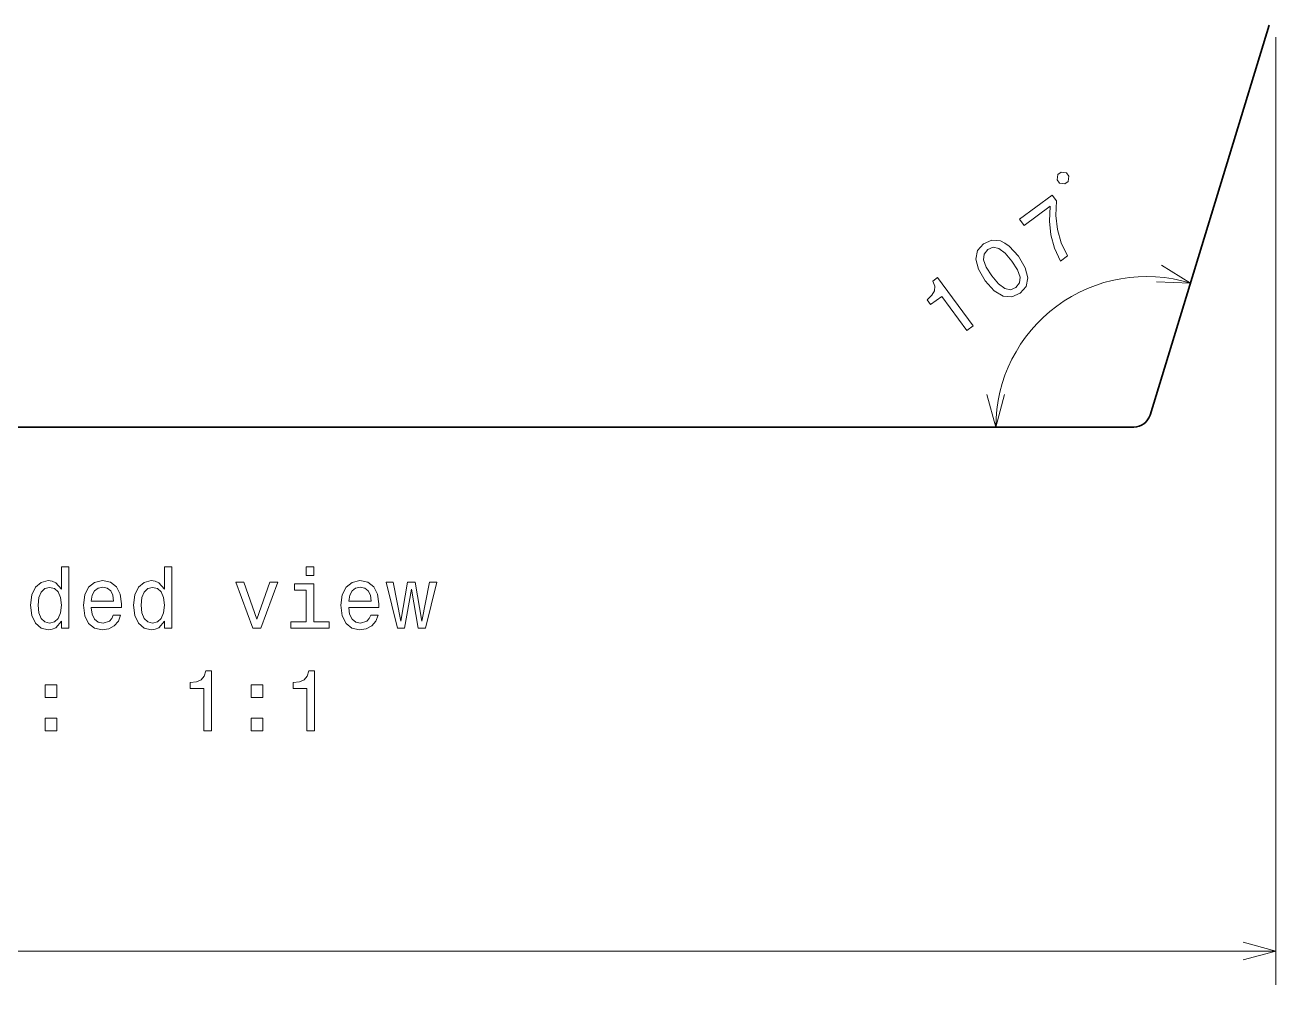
# Model space of a CAD drawing. Extents: x 0 to 420, y 0 to 297.
# Drawn here: x 211.5 to 285.2, y 101.4 to 158 of the extents above; entities that cross this region are included whole.
import ezdxf

# ---------------------------------------------------------------- set-up
doc = ezdxf.new("R2010")
doc.units = 0

msp = doc.modelspace()

# ---------------------------------------------------------------- linework, layer by layer
at = {"color": 7, "lineweight": 35}
for p, q in [((284.837646, 157.954468), (277.805847, 134.954468)), ((145.798386, 134.246841), (276.849548, 134.246841))]:
    msp.add_line(p, q, dxfattribs=at)
at = {"color": 7, "lineweight": 13}
for p, q in [((285.232788, 157.246841), (285.232788, 101.354614)), ((120.232773, 103.354614), (285.232788, 103.354614))]:
    msp.add_line(p, q, dxfattribs=at)
for points in [[(272.79126, 148.583542), (272.978851, 148.722336), (273.027618, 149.048691), (272.888824, 149.236252), (272.562469, 149.285034), (272.374908, 149.14624), (272.326111, 148.819885), (272.464905, 148.632309)], [(272.526672, 144.033737), (272.936157, 144.336731), (272.574951, 145.10463), (272.348114, 145.902939), (272.251587, 146.728653), (272.283386, 147.59288), (272.034393, 147.929367), (270.104675, 146.50145), (270.377655, 146.132538), (271.918182, 147.272461), (271.877228, 146.395187), (271.963715, 145.574585), (272.178558, 144.792496)], [(268.093018, 142.879807), (268.624786, 142.288315), (269.151306, 141.975266), (269.659363, 141.924576), (270.146973, 142.147369), (270.498535, 142.545532), (270.598602, 143.046204), (270.449097, 143.638245), (270.042999, 144.322723), (269.510162, 144.90715), (269.247131, 145.101501), (268.98468, 145.227264), (268.476654, 145.277954), (267.990082, 145.06221), (267.637451, 144.656982), (267.540405, 144.152283), (267.685852, 143.557236)], [(268.482178, 143.167786), (268.151642, 143.682327), (267.992004, 144.110016), (268.021454, 144.451767), (268.239075, 144.725723), (268.560638, 144.850739), (268.896057, 144.778976), (269.258392, 144.501282), (269.653809, 144.034744), (269.987366, 143.516144), (270.146973, 143.088455), (270.117554, 142.746704), (269.90097, 142.479797), (269.578369, 142.347733), (269.24295, 142.419495), (268.880615, 142.697189)], [(267.010773, 139.952179), (267.3797, 140.225159), (265.282806, 143.058929), (265.007141, 142.85495), (265.117157, 142.55365), (265.094208, 142.279434), (264.943237, 142.017151), (264.659119, 141.756729), (264.872101, 141.468903), (265.52887, 141.954865)], [(213.625519, 122.808807), (213.625519, 122.390221), (214.069321, 122.390221), (214.069321, 126.011261), (213.630554, 126.011261), (213.630554, 124.684891), (213.292664, 125.068176), (213.085892, 125.158951), (212.848862, 125.194252), (212.420181, 125.093391), (212.087326, 124.810966), (211.870468, 124.357079), (211.794815, 123.746849), (211.870468, 123.13662), (212.087326, 122.677681), (212.420181, 122.390221), (212.848862, 122.294403), (213.085892, 122.329704), (213.297699, 122.420479)], [(219.697556, 122.808807), (219.697556, 122.390221), (220.141357, 122.390221), (220.141357, 126.011261), (219.702606, 126.011261), (219.702606, 124.684891), (219.3647, 125.068176), (219.157928, 125.158951), (218.920898, 125.194252), (218.492233, 125.093391), (218.159378, 124.810966), (217.94252, 124.357079), (217.866867, 123.746849), (217.94252, 123.13662), (218.159378, 122.677681), (218.492233, 122.390221), (218.920898, 122.294403), (219.157928, 122.329704), (219.369751, 122.420479)], [(228.513123, 126.011261), (228.044098, 126.011261), (228.044098, 125.506935), (228.513123, 125.506935)], [(212.9245, 124.795837), (213.21701, 124.725235), (213.438919, 124.528549), (213.570038, 124.200737), (213.620468, 123.746849), (213.570038, 123.287918), (213.438919, 122.960106), (213.21701, 122.758377), (212.9245, 122.692818), (212.647125, 122.758377), (212.435303, 122.960106), (212.294098, 123.292961), (212.248718, 123.746849), (212.294098, 124.195694), (212.435303, 124.523506), (212.647125, 124.725235)], [(215.385605, 123.615723), (217.160812, 123.615723), (217.165863, 123.822495), (217.085175, 124.402466), (216.863266, 124.836189), (216.510239, 125.098434), (216.041214, 125.194252), (215.582291, 125.093391), (215.229263, 124.810966), (215.002319, 124.352036), (214.921616, 123.746849), (214.997269, 123.126534), (215.224213, 122.672638), (215.572205, 122.390221), (216.026093, 122.294403), (216.419464, 122.359962), (216.742233, 122.531433), (216.979263, 122.803764), (217.115417, 123.166878), (216.676666, 123.166878), (216.585892, 122.965149), (216.454758, 122.81385), (216.081558, 122.692818), (215.794098, 122.748291), (215.57724, 122.924805), (215.436035, 123.212265), (215.385605, 123.600594)], [(215.385605, 123.988922), (215.441071, 124.336906), (215.57724, 124.594109), (215.784012, 124.75045), (216.056351, 124.805923), (216.323639, 124.75045), (216.530411, 124.594109), (216.656494, 124.336906), (216.701874, 123.988922)], [(218.996552, 124.795837), (219.289063, 124.725235), (219.510956, 124.528549), (219.64209, 124.200737), (219.69252, 123.746849), (219.64209, 123.287918), (219.510956, 122.960106), (219.289063, 122.758377), (218.996552, 122.692818), (218.719177, 122.758377), (218.507355, 122.960106), (218.36615, 123.292961), (218.320755, 123.746849), (218.36615, 124.195694), (218.507355, 124.523506), (218.719177, 124.725235)], [(224.917297, 122.390221), (225.386322, 122.390221), (226.374786, 125.098434), (225.915863, 125.098434), (225.154327, 122.914719), (224.37767, 125.098434), (223.913696, 125.098434)], [(228.497986, 122.76342), (228.497986, 125.007652), (227.358215, 125.007652), (227.358215, 124.629417), (228.054184, 124.629417), (228.054184, 122.76342), (227.146408, 122.76342), (227.146408, 122.390221), (229.415863, 122.390221), (229.415863, 122.76342)], [(230.565704, 123.615723), (232.340927, 123.615723), (232.345978, 123.822495), (232.265274, 124.402466), (232.043381, 124.836189), (231.690353, 125.098434), (231.221329, 125.194252), (230.76239, 125.093391), (230.409363, 124.810966), (230.182434, 124.352036), (230.10173, 123.746849), (230.177383, 123.126534), (230.404327, 122.672638), (230.752319, 122.390221), (231.206207, 122.294403), (231.599579, 122.359962), (231.922333, 122.531433), (232.159363, 122.803764), (232.295532, 123.166878), (231.856781, 123.166878), (231.765991, 122.965149), (231.634872, 122.81385), (231.261673, 122.692818), (230.974213, 122.748291), (230.757355, 122.924805), (230.61615, 123.212265), (230.565704, 123.600594)], [(230.565704, 123.988922), (230.621185, 124.336906), (230.757355, 124.594109), (230.964127, 124.75045), (231.236465, 124.805923), (231.503754, 124.75045), (231.710526, 124.594109), (231.836609, 124.336906), (231.881989, 123.988922)], [(233.853897, 122.390221), (234.257355, 124.689934), (234.660812, 122.390221), (235.084442, 122.390221), (235.750153, 125.098434), (235.321472, 125.098434), (234.87262, 122.798721), (234.474213, 125.098434), (234.035446, 125.098434), (233.637039, 122.798721), (233.188187, 125.098434), (232.764557, 125.098434), (233.430267, 122.390221)], [(222.022491, 116.343391), (222.481415, 116.343391), (222.481415, 119.868607), (222.138489, 119.868607), (222.047699, 119.560974), (221.86615, 119.354202), (221.588776, 119.233162), (221.20549, 119.192818), (221.20549, 118.834747), (222.022491, 118.834747)], [(228.094528, 116.343391), (228.553467, 116.343391), (228.553467, 119.868607), (228.210526, 119.868607), (228.119751, 119.560974), (227.938187, 119.354202), (227.660812, 119.233162), (227.277527, 119.192818), (227.277527, 118.834747), (228.094528, 118.834747)], [(212.657211, 118.300163), (213.35318, 118.300163), (213.35318, 119.051605), (212.657211, 119.051605)], [(224.8013, 118.300163), (225.497269, 118.300163), (225.497269, 119.051605), (224.8013, 119.051605)], [(212.657211, 116.343391), (213.35318, 116.343391), (213.35318, 117.094833), (212.657211, 117.094833)], [(224.8013, 116.343391), (225.497269, 116.343391), (225.497269, 117.094833), (224.8013, 117.094833)]]:
    msp.add_lwpolyline(points, close=True, dxfattribs=at)
for points in [[(278.186615, 142.807434), (280.185394, 142.73764), (278.489319, 143.79747)], [(268.193115, 136.178696), (268.710754, 134.246841), (269.228394, 136.178696)], [(283.300934, 102.836975), (285.232788, 103.354614), (283.300934, 103.872253)]]:
    msp.add_lwpolyline(points, dxfattribs=at)
msp.add_arc((277.589508, 134.246841), 8.878746, 73.000003, 180.000009, dxfattribs=at)
at = {"color": 7, "lineweight": 35}
msp.add_arc((276.849548, 135.246841), 1, 269.999997, 343.000001, dxfattribs=at)

doc.saveas('drawing.dxf')
